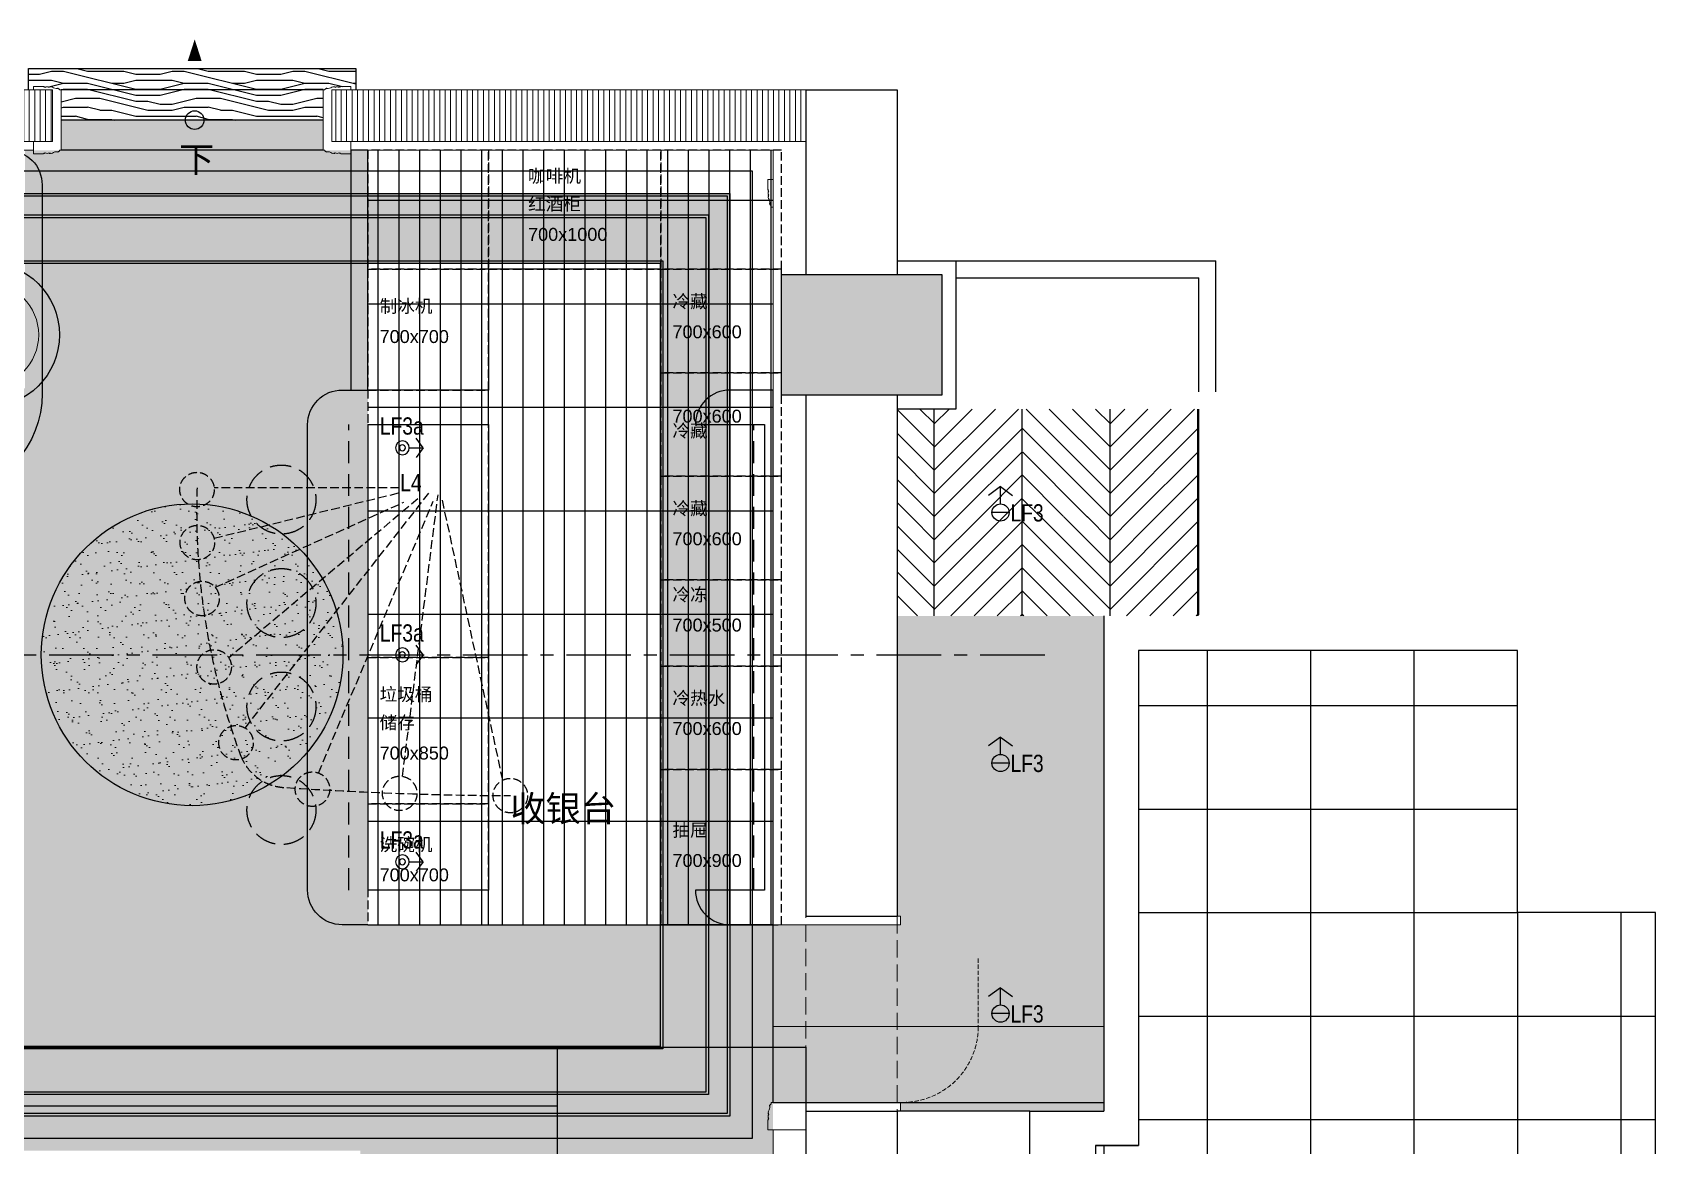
# Model space of a CAD drawing. Header units: millimetres. Extents: x 6321 to 120763, y -355 to 15211.
# Drawn here: x 20624 to 30040, y 7459 to 13912 of the extents above; entities that cross this region are included whole.
import ezdxf

# ---------------------------------------------------------------- set-up
doc = ezdxf.new("R2010")
doc.units = ezdxf.units.MM
for name, pattern in [('ACAD_ISO02W100', [15, 12, -3]), ('CENTER', [2, 1.25, -0.25, 0.25, -0.25]), ('DASH', [0.35, 0.25, -0.1]), ('DASHED', [19.05, 12.7, -6.35]), ('HIDDEN2', [0.1875, 0.125, -0.0625])]:
    doc.linetypes.add(name, pattern=pattern)
for name, color, linetype in [('0-LIGHT-RC', 1, 'Continuous'), ('0-LIGHT-TXT', 90, 'Continuous'), ('0-建-楼梯', 1, 'Continuous'), ('A-LOL061W1', 252, 'Continuous'), ('A-stairs', 2, 'Continuous'), ('D-BASE-INTWALL', 1, 'Continuous'), ('D-BASE-WALL', 4, 'Continuous'), ('FURN', 1, 'Continuous'), ('I-FC', 2, 'Continuous'), ('I-FC-HATCH', 8, 'Continuous'), ('I-GRID', 252, 'CENTER'), ('I-PL-FURN', 1, 'DASH'), ('I-PL-IDS-MILL', 40, 'Continuous'), ('I-PL-LIGHT', 1, 'HIDDEN2'), ('I-RCP', 2, 'Continuous'), ('I-RCP-COVER', 10, 'Continuous'), ('I-stairs', 2, 'Continuous'), ('ID-TEXT-HEADING-3', 3, 'Continuous'), ('L-ELEV-MARK', 253, 'Continuous')]:
    doc.layers.add(name, color=color, linetype=linetype)
for name, color, linetype, lineweight in [('_ACM-A-HACH', 251, 'Continuous', 9), ('_ACM-A-WALL-HACH', 251, 'Continuous', 9), ('I-PL-WALL-FHINISH', 73, 'Continuous', 13), ('I-WALL', 6, 'Continuous', 13)]:
    doc.layers.add(name, color=color, linetype=linetype, lineweight=lineweight)
doc.styles.add('Arial', font='ARIALUNI.ttf')
doc.styles.add('I-CEILING$0$ar', font='arial.ttf', dxfattribs={"width": 0.8})
doc.styles.add('I-CEILING$0$I-CEILING$0$ar', font='arial.ttf', dxfattribs={"width": 0.8})
pattern_1 = [(90, (-40989.794, -59060.632), (-31.75, 0), [])]
pattern_2 = [(45.200644, (-40479.794, -55298.984), (38760.000017, 38961.583594), [189.564, -159043.793]), (44.941387, (-40479.794, -55433.494), (136679.9998876, 136365.542449), [380.842, -319526.584]), (45.027546, (-40479.794, -55568.004), (42839.9999958, 42857.7419636), [570.404, -478569.291]), (134.799355, (-40479.794, -55298.984), (-38759.99961, 38961.584), [189.564, -159043.793]), (135.058612, (-40479.794, -55433.494), (-136679.9984596, 136365.5438806), [380.842, -319526.584]), (134.972453, (-40479.794, -55568.004), (-42839.9996218, 42857.7423374), [570.404, -478569.291]), (134.799355, (-39459.794, -55298.984), (-38759.99961, 38961.584), [189.564, -159043.793]), (135.058612, (-39459.794, -55433.494), (-136679.9984596, 136365.5438806), [380.842, -319526.584]), (134.972453, (-39459.794, -55568.004), (-42839.9996218, 42857.7423374), [570.404, -478569.291]), (45.200644, (-39459.794, -55298.984), (38760.000017, 38961.583594), [189.564, -159043.793]), (44.941387, (-39459.794, -55433.494), (136679.9998876, 136365.542449), [380.842, -319526.584]), (45.027546, (-39459.794, -55568.004), (42839.9999958, 42857.7419636), [570.404, -478569.291]), (90, (-40989.8, -59060.6), (-2040, 1e-13), []), (135.04739, (-40882.937, -59060.63), (-46919.999863, 46753.900425), [150.994, -126683.954]), (134.909326, (-40749.365, -59060.632), (-81599.998658, 81819.326883), [340.557, -285727.087]), (135.055426, (-40613.365, -59060.632), (-89759.999261, 89611.641967), [531.836, -446210.537]), (134.98814, (-40479.8, -59060.63), (-38759.99991, 38961.58363), [721.4, -59876.058]), (134.98814, (-40479.8, -58926.12), (-38759.99991, 38961.58363), [721.4, -59876.058]), (134.98814, (-40479.8, -58791.61), (-38759.99991, 38961.58363), [721.4, -59876.058]), (134.98814, (-40479.8, -58657.1), (-38759.99991, 38961.58363), [721.4, -59876.058]), (134.98814, (-40479.8, -58522.59), (-38759.99991, 38961.58363), [721.4, -59876.058]), (134.98814, (-40479.8, -58388.08), (-38759.99991, 38961.58363), [721.4, -59876.058]), (134.98814, (-40479.8, -58253.57), (-38759.99991, 38961.58363), [721.4, -59876.058]), (134.98814, (-40479.8, -58119.06), (-4080, 3896.15837), [721.4, -59876.058]), (134.98814, (-40479.8, -57984.55), (-38759.99991, 38961.58363), [721.4, -59876.058]), (134.98814, (-40479.8, -57850.04), (-38759.99991, 38961.58363), [721.4, -59876.058]), (134.98814, (-40479.8, -57715.53), (-4080, 3896.15837), [721.4, -59876.06]), (134.98814, (-40479.8, -57581.02), (-38759.99991, 38961.58363), [721.4, -59876.06]), (134.98814, (-40479.8, -57446.51), (-38759.99991, 38961.58363), [721.4, -59876.06]), (134.98814, (-40479.8, -57312), (-38759.99991, 38961.58363), [721.4, -59876.06]), (135.249761, (-40479.794, -57177.488), (-161159.9990822, 159742.4935341), [718.125, -602507.151]), (134.98814, (-40479.8, -57047.62), (-4080, 3896.15837), [721.4, -59876.06]), (134.98814, (-40479.8, -56913.1), (-4080, 3896.15837), [721.4, -59876.06]), (134.98814, (-40479.8, -56778.6), (-38759.99991, 38961.58363), [721.4, -59876.06]), (134.98814, (-40479.8, -56644.09), (-38759.99991, 38961.58363), [721.4, -59876.06]), (134.98814, (-40479.8, -56509.58), (-38759.99991, 38961.58363), [721.4, -59876.06]), (134.98814, (-40479.8, -56375.07), (-4080, 3896.15837), [721.4, -59876.06]), (134.98814, (-40479.8, -56240.56), (-4080, 3896.15837), [721.4, -59876.06]), (134.98814, (-40479.8, -56106.04), (-4080, 3896.15837), [721.4, -59876.06]), (134.98814, (-40479.8, -55971.53), (-4080, 3896.15837), [721.4, -59876.06]), (134.98814, (-40479.8, -55837.02), (-4080, 3896.15837), [721.4, -59876.06]), (134.98814, (-40479.8, -55702.51), (-38759.99991, 38961.58363), [721.4, -59876.06]), (44.95261, (-39056.65, -59060.63), (42840.00006, 42857.741943), [150.994, -126683.954]), (45.090673, (-39190.222, -59060.632), (81599.999943, 81819.325601), [340.557, -285727.087]), (44.944574, (-39326.222, -59060.632), (89759.9994172, 89611.6418105), [531.836, -446210.537]), (90, (-38949.8, -59060.6), (-2040, 1e-13), []), (135.04739, (-39862.937, -59060.63), (-42839.99991, 42857.742092), [150.994, -126683.954]), (134.909326, (-39729.365, -59060.632), (-81599.998658, 81819.326883), [340.557, -285727.087]), (135.055426, (-39593.365, -59060.632), (-89759.999261, 89611.641967), [531.836, -446210.537]), (44.95261, (-40076.65, -59060.63), (46920.000026, 46753.90026), [150.994, -126683.954]), (45.090673, (-40210.222, -59060.632), (81599.999943, 81819.325601), [340.557, -285727.087]), (44.944574, (-40346.222, -59060.632), (89759.9994172, 89611.6418105), [531.836, -446210.537]), (45.01186, (-39459.8, -59060.63), (38759.99998, 38961.58356), [721.4, -59876.058]), (45.01186, (-39459.8, -58926.12), (38759.99998, 38961.58356), [721.4, -59876.058]), (45.01186, (-39459.8, -58791.61), (38759.99998, 38961.58356), [721.4, -59876.058]), (45.01186, (-39459.8, -58657.1), (38759.99998, 38961.58356), [721.4, -59876.06]), (45.01186, (-39459.8, -58522.59), (38759.99998, 38961.58356), [721.4, -59876.06]), (45.01186, (-39459.8, -58388.08), (38759.99998, 38961.58356), [721.4, -59876.06]), (45.01186, (-39459.8, -58253.57), (38759.99998, 38961.58356), [721.4, -59876.06]), (45.01186, (-39459.8, -58119.06), (38759.99998, 38961.58356), [721.4, -59876.06]), (45.01186, (-39459.8, -57984.55), (38759.99998, 38961.58356), [721.4, -59876.06]), (45.01186, (-39459.8, -57850.04), (38759.99998, 38961.58356), [721.4, -59876.06]), (45.01186, (-39459.8, -57715.53), (38759.99998, 38961.58356), [721.4, -59876.06]), (45.01186, (-39459.8, -57581.02), (38759.99998, 38961.58356), [721.4, -59876.06]), (45.01186, (-39459.8, -57446.51), (38759.99998, 38961.58356), [721.4, -59876.06]), (45.01186, (-39459.8, -57312), (38759.99998, 38961.58356), [721.4, -59876.06]), (44.750239, (-39459.794, -57177.488), (267240.0000416, 264938.768539), [718.125, -602507.151]), (45.01186, (-39459.8, -57047.62), (38759.99998, 38961.58356), [721.4, -59876.06]), (45.01186, (-39459.8, -56913.1), (38759.99998, 38961.58356), [721.4, -59876.06]), (45.01186, (-39459.8, -56778.6), (38759.99998, 38961.58356), [721.4, -59876.06]), (45.01186, (-39459.8, -56644.09), (38759.99998, 38961.58356), [721.4, -59876.06]), (45.01186, (-39459.8, -56509.58), (38759.99998, 38961.58356), [721.4, -59876.06]), (45.01186, (-39459.8, -56375.07), (38759.99998, 38961.58356), [721.4, -59876.06]), (45.01186, (-39459.8, -56240.56), (38759.99998, 38961.58356), [721.4, -59876.06]), (45.01186, (-39459.8, -56106.04), (38759.99998, 38961.58356), [721.4, -59876.06]), (45.01186, (-39459.8, -55971.53), (38759.99998, 38961.58356), [721.4, -59876.06]), (45.01186, (-39459.8, -55837.02), (38759.99998, 38961.58356), [721.4, -59876.06]), (45.01186, (-39459.8, -55702.51), (38759.99998, 38961.58356), [721.4, -59876.06]), (134.98814, (-39459.8, -59060.63), (-4080, 3896.15837), [721.4, -59876.058]), (134.98814, (-39459.8, -58926.12), (-38759.99991, 38961.58363), [721.4, -59876.058]), (134.98814, (-39459.8, -58791.61), (-4080, 3896.15837), [721.4, -59876.058]), (134.98814, (-39459.8, -58657.1), (-38759.99991, 38961.58363), [721.4, -59876.06]), (134.98814, (-39459.8, -58522.59), (-38759.99991, 38961.58363), [721.4, -59876.06]), (134.98814, (-39459.8, -58388.08), (-4080, 3896.15837), [721.4, -59876.06]), (134.98814, (-39459.8, -58253.57), (-4080, 3896.15837), [721.4, -59876.06]), (134.98814, (-39459.8, -58119.06), (-4080, 3896.15837), [721.4, -59876.06]), (134.98814, (-39459.8, -57984.55), (-4080, 3896.15837), [721.4, -59876.06]), (134.98814, (-39459.8, -57850.04), (-38759.99991, 38961.58363), [721.4, -59876.06]), (134.98814, (-39459.8, -57715.53), (-4080, 3896.15837), [721.4, -59876.06]), (134.98814, (-39459.8, -57581.02), (-38759.99991, 38961.58363), [721.4, -59876.06]), (134.98814, (-39459.8, -57446.51), (-4080, 3896.15837), [721.4, -59876.06]), (134.98814, (-39459.8, -57312), (-4080, 3896.15837), [721.4, -59876.06]), (135.249761, (-39459.794, -57177.488), (-161159.9990822, 159742.4935341), [718.125, -602507.151]), (134.98814, (-39459.8, -57047.62), (-4080, 3896.15837), [721.4, -59876.06]), (134.98814, (-39459.8, -56913.1), (-4080, 3896.15837), [721.4, -59876.06]), (134.98814, (-39459.8, -56778.6), (-38759.99991, 38961.58363), [721.4, -59876.06]), (134.98814, (-39459.8, -56644.09), (-38759.99991, 38961.58363), [721.4, -59876.06]), (134.98814, (-39459.8, -56509.58), (-38759.99991, 38961.58363), [721.4, -59876.06]), (134.98814, (-39459.8, -56375.07), (-4080, 3896.15837), [721.4, -59876.06]), (134.98814, (-39459.8, -56240.56), (-4080, 3896.15837), [721.4, -59876.06]), (134.98814, (-39459.8, -56106.04), (-4080, 3896.15837), [721.4, -59876.06]), (134.98814, (-39459.8, -55971.53), (-4080, 3896.15837), [721.4, -59876.06]), (45.01186, (-40479.8, -59060.63), (4080, 3896.15836), [721.4, -59876.058]), (45.01186, (-40479.8, -58926.12), (38759.99998, 38961.58356), [721.4, -59876.058]), (45.01186, (-40479.8, -58791.61), (4080, 3896.15836), [721.4, -59876.058]), (45.01186, (-40479.8, -58657.1), (38759.99998, 38961.58356), [721.4, -59876.058]), (45.01186, (-40479.8, -58522.59), (38759.99998, 38961.58356), [721.4, -59876.058]), (45.01186, (-40479.8, -58388.08), (38759.99998, 38961.58356), [721.4, -59876.058]), (45.01186, (-40479.8, -58253.57), (38759.99998, 38961.58356), [721.4, -59876.058]), (45.01186, (-40479.8, -58119.06), (4080, 3896.15836), [721.4, -59876.058]), (45.01186, (-40479.8, -57984.55), (38759.99998, 38961.58356), [721.4, -59876.058]), (45.01186, (-40479.8, -57850.04), (38759.99998, 38961.58356), [721.4, -59876.058]), (45.01186, (-40479.8, -57715.53), (4080, 3896.15836), [721.4, -59876.06]), (45.01186, (-40479.8, -57581.02), (38759.99998, 38961.58356), [721.4, -59876.06]), (45.01186, (-40479.8, -57446.51), (38759.99998, 38961.58356), [721.4, -59876.06]), (45.01186, (-40479.8, -57312), (38759.99998, 38961.58356), [721.4, -59876.06]), (44.750239, (-40479.794, -57177.488), (161159.9999187, 159742.4926903), [718.125, -602507.151]), (45.01186, (-40479.8, -57047.62), (4080, 3896.15836), [721.4, -59876.06]), (45.01186, (-40479.8, -56913.1), (4080, 3896.15836), [721.4, -59876.06]), (45.01186, (-40479.8, -56778.6), (38759.99998, 38961.58356), [721.4, -59876.06]), (45.01186, (-40479.8, -56644.09), (38759.99998, 38961.58356), [721.4, -59876.06]), (45.01186, (-40479.8, -56509.58), (38759.99998, 38961.58356), [721.4, -59876.06]), (45.01186, (-40479.8, -56375.07), (4080, 3896.15836), [721.4, -59876.06]), (45.01186, (-40479.8, -56240.56), (4080, 3896.15836), [721.4, -59876.06]), (45.01186, (-40479.8, -56106.04), (4080, 3896.15836), [721.4, -59876.06]), (45.01186, (-40479.8, -55971.53), (4080, 3896.15836), [721.4, -59876.06]), (45.01186, (-40479.8, -55837.02), (4080, 3896.15836), [721.4, -59876.06]), (45.01186, (-40479.8, -55702.51), (38759.99998, 38961.58356), [721.4, -59876.06]), (134.98814, (-39459.8, -55837.02), (-4080, 3896.15837), [721.4, -59876.06]), (134.98814, (-39459.8, -55702.51), (-38759.99991, 38961.58363), [721.4, -59876.06]), (90, (-40479.8, -59060.6), (-2040, 1e-13), []), (90, (-39459.8, -59060.6), (-2040, 1e-13), []), (90, (-39969.8, -59060.6), (-2040, 1e-13), [])]

# ---------------------------------------------------------------- blocks, each defined once
blk = doc.blocks.new('K_09291619781205185865')
at = {"layer": 'I-PL-IDS-MILL', "color": 8}
for p, q in [((-3510.6, 760), (-3823.3, 760)), ((3369.4, 760), (3682.2, 760)), ((-3510.6, 730), (-3846.9, 730)), ((3369.4, 730), (3705.8, 730))]:
    blk.add_line(p, q, dxfattribs=at)
at = {"layer": 'I-PL-IDS-MILL'}
for p, q in [((-3510.6, 790), (-3805.2, 790)), ((3369.4, 790), (3664.1, 790)), ((-3510.6, 700), (-3877.9, 700)), ((3369.4, 700), (3736.8, 700))]:
    blk.add_line(p, q, dxfattribs=at)
for points in [[(-3222.8, 470.3, -0.902706), (-4390.6, 590), (-4390.6, 1800, -0.414214), (-4190.6, 2000)], [(4049.4, 2000, -0.414214), (4249.4, 1800), (4249.4, 590, -0.902706), (3081.7, 470.3)], [(-3247.2, 520.3), (-2970.6, 520.3, 0.414214), (-2870.6, 620.3), (-2870.6, 1030, -0.414214), (-2640.6, 1260), (2499.4, 1260, -0.414214), (2729.4, 1030), (2729.4, 620.3, 0.414214), (2829.4, 520.3), (3106.1, 520.3)]]:
    blk.add_lwpolyline(points, format="xyb", dxfattribs=at)
blk.add_lwpolyline([(-1990.6, 2000.1), (1849.4, 2000.1)], dxfattribs=at)
blk.add_lwpolyline([(2869.4, 1900), (-3010.6, 1900, 0.414214), (-3510.6, 1400), (-3510.6, 650, 0.554397), (-3222.8, 470.3), (-3262.3, 551.1, -0.554397), (-3420.6, 650), (-3420.6, 1400, -0.414214), (-3010.6, 1810), (2869.4, 1810, -0.414214), (3279.4, 1400), (3279.4, 650, -0.554397), (3121.2, 551.1), (3081.7, 470.3, 0.554397), (3369.4, 650), (3369.4, 1400, 0.414214)], format="xyb", close=True, dxfattribs=at)
at = {"layer": 'I-PL-IDS-MILL', "color": 8}
blk.add_lwpolyline([(3243.6, 531.3), (3259.5, 505.8, 0.258654), (3339.4, 650), (3339.4, 1400, 0.414214), (2869.4, 1870), (-3010.6, 1870, 0.414214), (-3480.6, 1400), (-3480.6, 650, 0.258654), (-3400.6, 505.8), (-3384.7, 531.3, -0.258654), (-3450.6, 650), (-3450.6, 1400, -0.414214), (-3010.6, 1840), (2869.4, 1840, -0.414214), (3309.4, 1400), (3309.4, 650, -0.258654)], format="xyb", close=True, dxfattribs=at)
for points in [[(-1520.6, 1210), (-1520.6, 1810)], [(1379.4, 1210), (1379.4, 1810)]]:
    blk.add_lwpolyline(points, dxfattribs=at)
blk.add_lwpolyline([(-3222.8, 470.3), (-2970.6, 470.3, 0.414214), (-2820.6, 620.3), (-2820.6, 1030, -0.414214), (-2640.6, 1210), (2499.4, 1210, -0.414214), (2679.4, 1030), (2679.4, 620.3, 0.414214), (2829.4, 470.3), (3081.7, 470.3)], format="xyb", dxfattribs=at)
blk = doc.blocks.new('*U17')
at = {"layer": 'I-PL-WALL-FHINISH'}
blk.add_lwpolyline([(0, 0), (2190, 0)], dxfattribs=at)
for points in [[(205, -1), (200, -1), (200, 0), (205, 0)], [(1985, -1), (1990, -1), (1990, 0), (1985, 0)]]:
    blk.add_lwpolyline(points, close=True, dxfattribs=at)
for points in [[(400, 0), (400, -8, -0.320816), (402.7, -10.6), (403.3, -10.6, 0.466827), (414.7, -10.6), (415.3, -10.6, -0.468154), (422.7, -5.5), (423.3, -4.8, 0.645582), (426.7, -4.6), (427.3, -4.6, -0.415157), (430, -3.3), (430, 0)], [(1790, 0), (1790, -8, 0.320816), (1787.3, -10.6), (1786.7, -10.6, -0.466827), (1775.3, -10.6), (1774.7, -10.6, 0.468154), (1767.3, -5.5), (1766.7, -4.8, -0.645582), (1763.3, -4.6), (1762.7, -4.6, 0.415157), (1760, -3.3), (1760, 0)]]:
    blk.add_lwpolyline(points, format="xyb", close=True, dxfattribs=at)
blk = doc.blocks.new('K_09291619781205193186')
at = {"layer": '0-LIGHT-RC'}
for p, q in [((0, 150), (-69.1, 98.8)), ((0, 50), (0, 150)), ((0, 150), (69.1, 98.8)), ((50, 0), (-50, 0))]:
    blk.add_line(p, q, dxfattribs=at)
blk.add_circle((0, 0), 50, dxfattribs=at)
at = {"layer": '0-LIGHT-TXT', "style": 'I-CEILING$0$ar', "width": 0.8}
blk.add_text('LF3', height=100, dxfattribs=at).set_placement((57.6, -52))
blk = doc.blocks.new('3g43r')
at = {"layer": '0-LIGHT-RC'}
for p, q in [((52418.5, 64872.2), (52363.2, 64831.2)), ((52418.5, 64792.2), (52418.5, 64872.2)), ((52418.5, 64872.2), (52473.9, 64831.2))]:
    blk.add_line(p, q, dxfattribs=at)
for radius in [40, 17.3]:
    blk.add_circle((52418.5, 64752.2), radius, dxfattribs=at)
blk = doc.blocks.new('A$Ca317809d')
at = {"xscale": -1, "rotation": 270}
for p in [(-65252.2, -49653.5), (-65252.2, -50853.5), (-65252.2, -52053.5)]:
    blk.add_blockref('3g43r', p, dxfattribs=at)
at = {"layer": '0-LIGHT-TXT', "style": 'I-CEILING$0$I-CEILING$0$ar', "width": 0.8}
for p in [(-631, 2841.5), (-631, 1641.5), (-631, 441.5)]:
    blk.add_text('LF3a', height=100, dxfattribs=at).set_placement(p)

msp = doc.modelspace()

# ---------------------------------------------------------------- hatches: boundary and pattern name
at = {"layer": '_ACM-A-HACH'}
h = msp.add_hatch(dxfattribs=at)
h.set_pattern_fill('AR-SAND', color=256, scale=2.5)
h.set_pattern_definition([(37.5, (-40989.79, -59060.63), (-4.00008, 122.35331), [0, -96.52, 0, -107.95, 0, -103.1875]), (7.5, (-40989.8, -59060.63), (112.38082, 179.20628), [0, -52.07, 0, -86.995, 0, -33.3375]), (327.5, (-41067.9, -59060.63), (197.74809, 0.3593), [0, -31.75, 0, -114.3, 0, -149.225]), (317.5, (-41067.9, -59060.63), (190.8891, 55.73233), [0, -15.875, 0, -74.93, 0, -85.725])])
h.paths.add_polyline_path([(8545.2, 12574.4), (24265.2, 12574.4), (24265.2, 8034.4), (8545.2, 8034.4)], flags=16)
h.paths.add_polyline_path([(8140.2, 12979.4), (24670.2, 12979.4), (24670.2, 7629.4), (8140.2, 7629.4)])
h = msp.add_hatch(dxfattribs=at)
h.set_pattern_fill('AR-SAND', color=256, scale=2.5)
h.set_pattern_definition([(37.5, (-39939.79, -59060.63), (-4.00008, 122.35331), [0, -96.52, 0, -107.95, 0, -103.1875]), (7.5, (-39939.8, -59060.63), (112.38082, 179.20628), [0, -52.07, 0, -86.995, 0, -33.3375]), (327.5, (-40017.9, -59060.63), (197.74809, 0.3593), [0, -31.75, 0, -114.3, 0, -149.225]), (317.5, (-40017.9, -59060.63), (190.8891, 55.73233), [0, -15.875, 0, -74.93, 0, -85.725])])
edge = h.paths.add_edge_path()
edge.add_arc((21550.2, 10304.4), 875, 0, 360)
at = {"layer": '_ACM-A-WALL-HACH'}
h = msp.add_hatch(dxfattribs=at)
h.set_pattern_fill('ANSI31', color=256, scale=10, angle=45)
h.set_pattern_definition(pattern_1)
h.paths.add_polyline_path([(18330.2, 13579.4), (20740.2, 13579.4), (20740.2, 13279.4), (18330.2, 13279.4)])
h = msp.add_hatch(dxfattribs=at)
h.set_pattern_fill('ANSI31', color=256, scale=10, angle=45)
h.set_pattern_definition(pattern_1)
h.paths.add_polyline_path([(25110.2, 13279.4), (22360.2, 13279.4), (22360.2, 13579.4), (25110.2, 13579.4)])
at = {"layer": 'A-LOL061W1'}
msp.add_hatch(color=256, dxfattribs=at).paths.add_polyline_path([(25640.2, 11809.4), (25900.2, 11809.4), (25900.2, 12509.4), (25640.2, 12509.4), (25110.2, 12509.4), (24970.2, 12509.4), (24970.2, 11809.4), (25110.2, 11809.4)])
at = {"layer": 'I-FC-HATCH'}
h = msp.add_hatch(dxfattribs=at)
h.set_pattern_fill('木纹', color=256, scale=34.3137, pattern_type=2)
h.set_pattern_definition([(0, (-50526.4, 32850.85), (0, 699.9995), [140, -210, 70, -279.9998]), (0, (-50036.4, 32868.35), (0, 699.9995), [140, -559.9996]), (0, (-50106.4, 32903.35), (0, 699.9995), [70, -629.9995]), (0, (-50491.4, 32920.85), (0, 699.9995), [35, -489.9996, 35, -140]), (0, (-50246.4, 32955.85), (0, 699.9995), [140, -210, 35, -314.9998]), (0, (-50421.4, 32973.35), (0, 699.9995), [105, -594.9996]), (0, (-50246.4, 32990.85), (0, 699.9995), [210, -489.9996]), (0, (-50456.4, 33008.35), (0, 699.9995), [140, -559.9996]), (0, (-50176.4, 33025.85), (0, 699.9995), [350, -350]), (0, (-50386.4, 33060.85), (0, 699.9995), [70, -210, 140, -279.9998]), (0, (-49896.4, 33078.35), (0, 699.9995), [140, -559.9996]), (0, (-50036.4, 33095.85), (0, 699.9995), [70, -629.9995]), (0, (-50176.4, 33113.35), (0, 699.9995), [70, -629.9995]), (0, (-50526.4, 33130.85), (0, 699.9995), [140, -559.9996]), (0, (-50176.4, 33148.35), (0, 699.9995), [140, -559.9996]), (0, (-50176.4, 33183.35), (0, 699.9995), [140, -140, 140, -279.9998]), (0, (-50316.4, 33218.35), (0, 699.9995), [70, -349.9997, 140, -140]), (0, (-50176.4, 33235.85), (0, 699.9995), [210, -489.9996]), (0, (-50176.4, 33270.85), (0, 699.9995), [140, -559.9996]), (0, (-50456.4, 33288.35), (0, 699.9995), [210, -279.9998, 70, -140]), (0, (-50456.4, 33323.35), (0, 699.9995), [350, -350]), (0, (-50036.4, 33340.85), (0, 699.9995), [70, -629.9995]), (0, (-50246.4, 33358.35), (0, 699.9995), [140, -559.9996]), (0, (-50386.4, 33375.85), (0, 699.9995), [70, -279.9998, 70, -279.9998]), (0, (-50456.4, 33393.35), (0, 699.9995), [70, -210, 140, -279.9998]), (0, (-50316.4, 33410.85), (0, 699.9995), [70, -349.9997, 70, -210]), (0, (-50176.4, 33428.35), (0, 699.9995), [210, -489.9996]), (0, (-50456.4, 33463.35), (0, 699.9995), [140, -559.9996]), (0, (-50106.4, 33480.85), (0, 699.9995), [70, -629.9995]), (0, (-49966.4, 33498.35), (0, 699.9995), [70, -629.9995]), (14.03624, (-50036.37, 32903.35), (699.99948, 2e-06), [72.1, -2814.072]), (14.03624, (-49966.37, 33060.85), (699.99948, 2e-06), [72.1, -2814.072]), (14.03624, (-50036.37, 33480.85), (699.99948, 2e-06), [72.1, -2814.072]), (14.03624, (-50246.37, 33218.35), (699.99948, 2e-06), [72.1, -2814.072]), (14.03624, (-50106.37, 33323.35), (699.99948, 2e-06), [72.1, -2814.072]), (14.03624, (-50036.37, 33270.85), (699.99948, 2e-06), [72.1, -2814.072]), (14.03624, (-50386.37, 33393.35), (699.99948, 2e-06), [72.1, -2814.072]), (14.03624, (-50106.37, 33358.35), (699.99948, 2e-06), [72.1, -2814.072]), (14.03624, (-49966.37, 33095.85), (699.99948, 2e-06), [144.2, -2741.972]), (14.03624, (-50036.37, 33148.35), (699.99948, 2e-06), [144.2, -2741.972]), (14.03624, (-50036.37, 33183.35), (699.99948, 2e-06), [144.2, -2741.972]), (165.96376, (-50246.37, 32955.85), (-699.9996, -0.00013), [72.1, -144.2, 72.1, -2597.772]), (165.96376, (-50386.37, 33060.85), (-699.99948, 3e-08), [72.1, -2814.072]), (165.96376, (-50386.37, 33375.85), (-699.99948, 3e-08), [144.2, -2741.972]), (194.03624, (-50036.37, 32868.35), (-699.99948, -2e-06), [72.1, -2814.072]), (345.96376, (-49896.37, 32868.35), (699.99948, -3e-08), [72.1, -2814.072]), (345.96376, (-50106.37, 33113.35), (699.99948, -3e-08), [72.1, -2814.072]), (345.96376, (-49966.37, 33235.85), (699.99948, -3e-08), [72.1, -2814.072]), (345.96376, (-50246.37, 33288.35), (699.99948, -3e-08), [72.1, -2814.072]), (345.96376, (-50316.37, 33375.85), (699.99948, -3e-08), [72.1, -2814.072]), (345.96376, (-50246.37, 33410.85), (699.99948, -3e-08), [72.1, -2814.072]), (345.96376, (-50246.37, 33288.35), (699.99948, -3e-08), [72.1, -2814.072]), (345.96376, (-50036.37, 33393.35), (699.99948, -3e-08), [288.4, -2597.772]), (345.96376, (-50456.37, 32920.85), (699.99948, -3e-08), [288.4, -2597.772]), (345.96376, (-50386.37, 32973.35), (699.99948, -3e-08), [288.4, -2597.772]), (345.96376, (-50316.37, 33008.35), (699.9996, 0.00013), [72.1, -144.2, 144.2, -2525.672]), (345.96376, (-50316.37, 33060.85), (699.9996, 0.00013), [144.2, -144.2, 144.2, -2453.572]), (345.96376, (-50386.37, 33130.85), (699.99948, -3e-08), [288.4, -2597.772]), (345.96376, (-50456.37, 33183.35), (699.99948, -3e-08), [288.4, -2597.772]), (345.96376, (-50456.37, 33218.35), (699.99948, -3e-08), [288.4, -2597.772]), (345.96376, (-49966.37, 33428.35), (699.99948, -3e-08), [72.1, -2814.072]), (345.96377, (-49896.37, 33498.35), (699.99948, 0.00013), [144.2, -2741.972]), (345.96377, (-50316.37, 33463.35), (699.99948, 0.00013), [144.2, -2741.972]), (345.96376, (-50386.37, 32850.85), (699.99948, 1e-05), [288.4, -2597.772]), (345.96376, (-49966.37, 33340.85), (699.99948, 1e-05), [216.3, -2669.872]), (345.96376, (-49896.37, 33288.35), (699.99948, 1e-05), [432.5997, -2453.572])])
h.paths.add_polyline_path([(22310.2, 13404.4), (20790.2, 13404.4), (20790.2, 13599.3), (20600.2, 13599.4), (20600.2, 13704.4), (22500.2, 13704.4), (22500.2, 13599.4), (22310.2, 13599.3)])
h = msp.add_hatch(dxfattribs=at)
h.set_pattern_fill('鱼骨拼', color=256, pattern_type=2)
h.set_pattern_definition(pattern_2)
h.paths.add_polyline_path([(22310.2, 13404.4), (20790.2, 13404.4), (20790.2, 13229.4), (20580.2, 13229.4), (20580.2, 11849.7), (19390.2, 11849.7), (19390.2, 12589.4), (13460.2, 12589.4), (13460.2, 11849.7), (12152.4, 11849.7), (12152.4, 13229.4), (11930.2, 13229.4), (11930.2, 13404.4), (10410.2, 13404.4), (10410.2, 13229.4), (7690.2, 13229.4), (7690.2, 12559.4), (7830.2, 12559.4), (7830.2, 11759.4), (7690.2, 11759.4), (7690.2, 7379.4), (10395.2, 7379.4), (10395.2, 7429.5), (12275.2, 7429.5), (12275.2, 7379.4), (14525.2, 7379.4), (14525.2, 7639.4), (18195.2, 7639.4), (18195.2, 7379.4), (20445.2, 7379.4), (20445.2, 7429.5), (22525.2, 7429.5), (22525.2, 7379.4), (24920.2, 7379.4), (24920.2, 7709.4), (25660.1, 7709.4), (25660.1, 7659.4), (26840.2, 7659.4), (26840.2, 10529.4), (25640.2, 10529.4), (25640.2, 8789.4), (25660.1, 8789.4), (25660.1, 8739.4), (24920.2, 8739.4), (24920.2, 8739.4), (22570.2, 8739.4), (22570.2, 13229.4), (22310.2, 13229.4)])
h = msp.add_hatch(dxfattribs=at)
h.set_pattern_fill('矩形600X120', color=256, angle=90, pattern_type=2)
h.set_pattern_definition([(90, (23710.21, 8739.37), (-120, 7e-15), []), (180, (23710.2, 8739.37), (-7e-14, -600), [])])
h.paths.add_polyline_path([(24920.2, 8739.4), (22570.2, 8739.4), (22570.2, 13229.4), (24920.2, 13229.4)])
h = msp.add_hatch(dxfattribs=at)
h.set_pattern_fill('鱼骨拼', color=256, pattern_type=2)
h.set_pattern_definition(pattern_2)
h.paths.add_polyline_path([(27390.2, 10529.4), (25640.2, 10529.4), (25640.2, 11729.4), (27390.2, 11729.4)])
h = msp.add_hatch(dxfattribs=at)
h.set_pattern_fill('_USER', color=256, scale=600, double=1, pattern_type=0)
h.set_pattern_definition([(0, (29240.2, 8809.37), (0, 600), []), (90, (29240.2, 8809.37), (-600, 4e-14), [])])
h.paths.add_polyline_path([(26790.2, 7329.4), (30040.2, 7329.4), (30040.2, 8809.4), (29240.2, 8809.4), (29240.2, 10329.4), (27040.2, 10329.4), (27040.2, 7459.4), (26790.2, 7459.4)])

# ---------------------------------------------------------------- linework, layer by layer
at = {"layer": '0-LIGHT-RC', "color": 250, "linetype": 'DASH', "ltscale": 200}
msp.add_lwpolyline([(21578.9, 11271.6, 0.09817), (21831.7, 9721.2, 0.313019), (22100.6, 9534.6, 0.015745), (23396.4, 9488, 0.301261)], format="xyb", dxfattribs=at)
at = {"layer": '0-LIGHT-RC', "color": 8, "linetype": 'DASH', "ltscale": 200}
for points in [[(22746.3, 11240.6), (21677.7, 10978.6)], [(22751.5, 11271.6), (21678.2, 11271.6)], [(22860.5, 11209.6), (21763.2, 10286.5)], [(21857.3, 9879.9), (22925, 11243.2)], [(22770.3, 9599.6), (22976.9, 11231.4)], [(23352.6, 9577.9), (22999.5, 11214.4)], [(21684.1, 10695.7), (22777.8, 11189)], [(22282.9, 9619), (22949.1, 11194.2)]]:
    msp.add_lwpolyline(points, dxfattribs=at)
at = {"layer": '0-LIGHT-RC', "linetype": 'DASH', "ltscale": 200}
for centre in [(21578.6, 11262.3), (21580.5, 10954.8), (21608, 10630.8), (21678.1, 10234.1), (21805.1, 9794.6), (22248.3, 9525.2), (22754.5, 9500.9), (23396.4, 9488)]:
    msp.add_circle(centre, 100, dxfattribs=at)
at = {"layer": '0-建-楼梯'}
msp.add_lwpolyline([(21565.2, 13404.4, 0, 0, 0), (21565.2, 13872.4, 0, 80, 0), (21565.2, 13747.7, 0, 0, 0)], format="xyseb", dxfattribs=at)
at = {"layer": '_ACM-A-HACH', "linetype": 'DASH', "ltscale": 100}
msp.add_lwpolyline([(26111.3, 8543), (26111.3, 8149.4, -0.414214), (25671.3, 7709.4, -2.414214)], format="xyb", dxfattribs=at)
at = {"layer": '_ACM-A-HACH'}
msp.add_lwpolyline([(26840.2, 8149.4), (24920.2, 8149.4)], dxfattribs=at)
at = {"layer": 'A-stairs'}
for points in [[(20600.2, 13579.4), (20600.2, 13704.4), (22500.2, 13704.4), (22500.2, 13579.4)], [(22310.2, 13404.4), (20790.2, 13404.4)]]:
    msp.add_lwpolyline(points, dxfattribs=at)
at = {"layer": 'D-BASE-INTWALL'}
msp.add_lwpolyline([(25640.2, 12589.4), (25980.2, 12589.4), (25980.2, 11729.4), (25640.2, 11729.4)], dxfattribs=at)
at = {"layer": 'D-BASE-WALL'}
for p, q in [((25110.2, 13579.4), (25110.2, 12509.4)), ((25110.2, 13579.4), (25640.2, 13579.4)), ((25640.2, 13579.4), (25640.2, 12509.4)), ((25110.2, 12509.4), (25640.2, 12509.4)), ((25110.2, 11809.4), (25110.2, 8789.4)), ((25640.2, 11809.4), (25110.2, 11809.4)), ((25640.2, 11809.4), (25640.2, 8789.4)), ((25110.2, 8789.4), (25640.2, 8789.4)), ((25110.2, 7659.4), (25640.2, 7659.4)), ((25110.2, 7659.4), (25110.2, 7329.4)), ((26410.2, 7659.4), (25640.2, 7659.4)), ((25640.2, 7659.4), (25640.2, 7329.4)), ((26410.2, 7329.4), (26410.2, 7659.4))]:
    msp.add_line(p, q, dxfattribs=at)
at = {"layer": 'D-BASE-WALL', "color": 2}
for p, q in [((25980.2, 12589.4), (27490.2, 12589.4)), ((27490.2, 11829.4), (27490.2, 12589.4)), ((25980.2, 12489.4), (27390.2, 12489.4)), ((27390.2, 11829.4), (27390.2, 12489.4)), ((26840.2, 10529.4), (26840.2, 7659.4)), ((27040.2, 10329.4), (27040.2, 7459.4)), ((26410.2, 7659.4), (26840.2, 7659.4)), ((26790.2, 7459.4), (27040.2, 7459.4))]:
    msp.add_line(p, q, dxfattribs=at)
at = {"layer": 'D-BASE-WALL'}
for points in [[(25110.2, 11809.4), (24970.2, 11809.4), (24970.2, 12509.4), (25110.2, 12509.4)], [(25640.2, 12509.4), (25900.2, 12509.4), (25900.2, 11809.4), (25640.2, 11809.4)]]:
    msp.add_lwpolyline(points, dxfattribs=at)
at = {"layer": 'I-FC'}
for points in [[(27390.2, 10535.6), (27390.2, 11729.4)], [(26790.2, 7329.4), (30040.2, 7329.4), (30040.2, 8809.4), (29240.2, 8809.4), (29240.2, 10329.4), (27040.2, 10329.4), (27040.2, 7459.4), (26790.2, 7459.4), (26790.2, 7329.4)], [(23270.2, 8739.4), (24470.2, 8739.4)]]:
    msp.add_lwpolyline(points, dxfattribs=at)
at = {"layer": 'I-GRID', "ltscale": 300}
msp.add_lwpolyline([(6321.3, 10304.4), (26529.1, 10304.4)], dxfattribs=at)
at = {"layer": 'I-PL-FURN', "ltscale": 500}
for centre in [(22068.4, 11204.4), (22068.4, 10604.4), (22068.4, 10004.4), (22068.4, 9404.4)]:
    msp.add_circle(centre, 200, dxfattribs=at)
at = {"layer": 'I-PL-IDS-MILL'}
msp.add_lwpolyline([(22470.2, 11839.4), (22570.2, 11839.4), (22570.2, 13229.4), (22470.2, 13229.4)], close=True, dxfattribs=at)
at = {"layer": 'I-PL-IDS-MILL', "color": 8, "linetype": 'DASH', "ltscale": 200}
for points in [[(22570.2, 12539.4), (23270.2, 12539.4), (23270.2, 13229.4), (22570.2, 13229.4)], [(23270.2, 12539.4), (24270.2, 12539.4), (24270.2, 13229.4), (23270.2, 13229.4)], [(24270.2, 12539.4), (24970.2, 12539.4), (24970.2, 13229.4), (24270.2, 13229.4)], [(22570.2, 11839.4), (23270.2, 11839.4), (23270.2, 12539.4), (22570.2, 12539.4)], [(24270.2, 11939.4), (24970.2, 11939.4), (24970.2, 12539.4), (24270.2, 12539.4)], [(24270.2, 11339.4), (24970.2, 11339.4), (24970.2, 11939.4), (24270.2, 11939.4)], [(22570.2, 10289.4), (23270.2, 10289.4), (23270.2, 11839.4), (22570.2, 11839.4)], [(24270.2, 10739.4), (24970.2, 10739.4), (24970.2, 11339.4), (24270.2, 11339.4)], [(24270.2, 10239.4), (24970.2, 10239.4), (24970.2, 10739.4), (24270.2, 10739.4)], [(22570.2, 9439.4), (23270.2, 9439.4), (23270.2, 10289.4), (22570.2, 10289.4)], [(24270.2, 9639.4), (24970.2, 9639.4), (24970.2, 10239.4), (24270.2, 10239.4)], [(24970.2, 8739.4), (24970.2, 9639.4), (24270.2, 9639.4), (24270.2, 8739.4)], [(22570.2, 8739.4), (23270.2, 8739.4), (23270.2, 9439.4), (22570.2, 9439.4)]]:
    msp.add_lwpolyline(points, close=True, dxfattribs=at)
at = {"layer": 'I-PL-IDS-MILL'}
for points in [[(24920.2, 8739.4), (24270.2, 8739.4), (24270.2, 12539.4), (23270.2, 12539.4), (23270.2, 11839.4)], [(22570.2, 11639.4), (23270.2, 11639.4), (23270.2, 11839.4), (22570.2, 11839.4)], [(22570.2, 11639.4), (22570.2, 8939.4)], [(23270.2, 11639.4), (23270.2, 8939.4)], [(22570.2, 8739.4), (23270.2, 8739.4), (23270.2, 8939.4), (22570.2, 8939.4)]]:
    msp.add_lwpolyline(points, dxfattribs=at)
for points in [[(22570.2, 8739.4), (22420.2, 8739.4, -0.414214), (22220.2, 8939.4), (22220.2, 11639.4, -0.414214), (22420.2, 11839.4), (22570.2, 11839.4)], [(24670.2, 8739.4), (24920.2, 8739.4), (24920.2, 11839.4), (24670.2, 11839.4, 0.414214), (24470.2, 11639.4), (24870.2, 11639.4), (24870.2, 8939.4), (24470.2, 8939.4, 0.414214), (24670.2, 8739.4)]]:
    msp.add_lwpolyline(points, format="xyb", dxfattribs=at)
at = {"layer": 'I-PL-LIGHT', "linetype": 'DASHED', "ltscale": 10}
for p, q in [((22458.9, 8939.4), (22458.9, 11639.4)), ((24808.9, 8939.4), (24808.9, 11639.4))]:
    msp.add_line(p, q, dxfattribs=at)
at = {"layer": 'I-PL-WALL-FHINISH'}
msp.add_line((24920.2, 13229.4), (22470.2, 13229.4), dxfattribs=at)
for points in [[(20630.2, 13279.4), (20630.2, 13209.4), (20687.2, 13209.4, -0.37825), (20692, 13212.4, 0.623496), (20696.8, 13214.4, 0.284819), (20720.6, 13214.4, 0.636149), (20727.7, 13212.4, 0.282378), (20740.1, 13212.8, -0.186128), (20768.3, 13221.4, 0.824383), (20774.2, 13222.4), (20776.6, 13222.4, -0.262247), (20780.2, 13225.5), (20780.2, 13229.5), (20790.2, 13229.5), (20790.2, 13579.3), (20780.2, 13579.3), (20780.2, 13583.3, -0.262247), (20776.6, 13586.3), (20774.2, 13586.3, 0.824383), (20768.3, 13587.3, -0.186128), (20740.1, 13595.9, 0.282378), (20727.7, 13596.4, 0.636149), (20720.6, 13594.3, 0.284819), (20696.8, 13594.3, 0.623496), (20692, 13596.4, -0.37825), (20687.2, 13599.4), (20630.2, 13599.4), (20630.2, 13579.4)], [(22470.2, 13279.4), (22470.2, 13209.4), (22413.2, 13209.4, 0.37825), (22408.4, 13212.4, -0.623496), (22403.7, 13214.4, -0.284819), (22379.8, 13214.4, -0.636149), (22372.7, 13212.4, -0.282378), (22360.4, 13212.8, 0.186128), (22332.1, 13221.4, -0.824383), (22326.2, 13222.4), (22323.8, 13222.4, 0.262247), (22320.2, 13225.5), (22320.2, 13229.5), (22310.2, 13229.5), (22310.2, 13579.3), (22320.2, 13579.3), (22320.2, 13583.3, 0.262247), (22323.8, 13586.3), (22326.2, 13586.3, -0.824383), (22332.1, 13587.3, 0.186128), (22360.4, 13595.9, -0.282378), (22372.7, 13596.4, -0.636149), (22379.8, 13594.3, -0.284819), (22403.7, 13594.3, -0.623496), (22408.4, 13596.4, 0.37825), (22413.2, 13599.4), (22470.2, 13599.4), (22470.2, 13579.4)], [(24920.2, 13059.4), (24890.2, 13059.4), (24890.2, 13002.4, -0.37825), (24893.2, 12997.6, 0.623496), (24895.2, 12992.8, 0.284819), (24895.2, 12969, 0.636149), (24893.2, 12961.8, 0.282378), (24893.7, 12949.5, -0.186128), (24902.3, 12921.3, 0.824383), (24903.3, 12915.3), (24903.3, 12912.9, -0.262247), (24906.3, 12909.4), (24910.3, 12909.4), (24910.3, 12899.4), (24920.2, 12899.4)], [(25110.2, 7549.4), (24890.2, 7549.4), (24890.2, 7606.4, 0.37825), (24893.2, 7611.1, -0.623496), (24895.2, 7615.9, -0.284819), (24895.2, 7639.8, -0.636149), (24893.2, 7646.9, -0.282378), (24893.7, 7659.2, 0.186128), (24902.3, 7687.4, -0.824383), (24903.3, 7693.4), (24903.3, 7695.8, 0.262247), (24906.3, 7699.4), (24910.3, 7699.4), (24910.3, 7709.4), (25660.1, 7709.4), (25660.1, 7659.4), (25640.2, 7659.4)]]:
    msp.add_lwpolyline(points, format="xyb", dxfattribs=at)
for points in [[(24920.2, 8739.4), (24920.2, 13229.4)], [(24920.2, 8739.4), (25660.1, 8739.4), (25660.1, 8789.4), (25640.2, 8789.4)], [(22295.2, 7379.4), (24920.2, 7379.4), (24920.2, 7549.4)]]:
    msp.add_lwpolyline(points, dxfattribs=at)
msp.add_circle((20360.2, 12159.4), 300, dxfattribs=at)
at = {"layer": 'I-RCP'}
for points in [[(22310.2, 13579.3), (20790.2, 13579.3)], [(22310.2, 13229.5), (20790.2, 13229.5)], [(24920.2, 7709.4), (24920.2, 8739.4)], [(24920.2, 7709.4), (24920.2, 8739.4)], [(24920.2, 7709.4), (26840.2, 7709.4)]]:
    msp.add_lwpolyline(points, dxfattribs=at)
msp.add_lwpolyline([(8010.2, 13109.4), (24800.2, 13109.4), (24800.2, 7499.4), (8010.2, 7499.4)], close=True, dxfattribs=at)
at = {"layer": 'I-RCP-COVER'}
for points in [[(8140.2, 12979.4), (24670.2, 12979.4), (24670.2, 7629.4), (8140.2, 7629.4)], [(8155.2, 12964.4), (24655.2, 12964.4), (24655.2, 7644.4), (8155.2, 7644.4)], [(8265.2, 12854.4), (24545.2, 12854.4), (24545.2, 7754.4), (8265.2, 7754.4)], [(8280.2, 12839.4), (24530.2, 12839.4), (24530.2, 7769.4), (8280.2, 7769.4)], [(8530.2, 12589.4), (24280.2, 12589.4), (24280.2, 8019.4), (8530.2, 8019.4)], [(8545.2, 12574.4), (24265.2, 12574.4), (24265.2, 8034.4), (8545.2, 8034.4)]]:
    msp.add_lwpolyline(points, close=True, dxfattribs=at)
for centre, radius in [((20360.2, 12159.4), 420), ((21550.2, 10304.4), 875)]:
    msp.add_circle(centre, radius, dxfattribs=at)
at = {"layer": 'I-stairs'}
for p, q in [((7640.2, 8029.4), (25110.2, 8029.4)), ((23670.2, 7329.4), (23670.2, 8029.4)), ((20535.2, 7689.4), (23670.2, 7689.4))]:
    msp.add_line(p, q, dxfattribs=at)
msp.add_lwpolyline([(25110.2, 8029.4), (25110.2, 7659.4)], dxfattribs=at)
at = {"layer": 'I-WALL'}
for points in [[(18330.2, 13579.4), (20740.2, 13579.4), (20740.2, 13279.4), (18330.2, 13279.4)], [(25110.2, 13279.4), (22360.2, 13279.4), (22360.2, 13579.4), (25110.2, 13579.4)]]:
    msp.add_lwpolyline(points, close=True, dxfattribs=at)
at = {"layer": 'I-WALL', "color": 8, "linetype": 'DASH', "ltscale": 400}
msp.add_lwpolyline([(25110.2, 8789.4), (25640.2, 8789.4), (25640.2, 7659.4), (25110.2, 7659.4)], close=True, dxfattribs=at)
at = {"layer": 'L-ELEV-MARK'}
msp.add_circle((21565.2, 13404.4), 53.9, dxfattribs=at)

# ---------------------------------------------------------------- block references
for name, p in [('A$Ca317809d', (23270.2, 8739.4)), ('K_09291619781205193186', (26240.2, 11129.4)), ('K_09291619781205193186', (26240.2, 9676.9)), ('K_09291619781205193186', (26240.2, 8224.4))]:
    msp.add_blockref(name, p)
at = {"layer": 'I-PL-IDS-MILL'}
msp.add_blockref('K_09291619781205185865', (16430.8, 11229.4), dxfattribs=at)
at = {"layer": 'I-PL-WALL-FHINISH', "xscale": -1}
msp.add_blockref('*U17', (20630.2, 13229.4), dxfattribs=at)

# ---------------------------------------------------------------- texts
at = {"layer": '0-LIGHT-TXT', "style": 'I-CEILING$0$ar', "width": 0.8}
msp.add_text('L4', height=100, dxfattribs=at).set_placement((22757.5, 11252.7))
at = {"layer": 'FURN', "linetype": 'ACAD_ISO02W100', "char_height": 75, "attachment_point": 1, "style": 'Arial'}
for s, insert in [('{\\fArial Unicode MS|b0|i0|c134|p34;咖啡机}', (23499.2, 13118.1)), ('{\\fArial Unicode MS|b0|i0|c134|p34;红酒柜}', (23499.2, 12955.7)), ('{\\fArial Unicode MS|b0|i0|c134|p34;700x1000}', (23499.2, 12779.3)), ('{\\fArial Unicode MS|b0|i0|c134|p34;制冰机}', (22637.9, 12363.4)), ('{\\fArial Unicode MS|b0|i0|c134|p34;冷藏}', (24336.9, 12390.8)), ('{\\fArial Unicode MS|b0|i0|c134|p34;700x700}', (22637.9, 12187)), ('{\\fArial Unicode MS|b0|i0|c134|p34;700x600}', (24336.9, 12214.4)), ('{\\fArial Unicode MS|b0|i0|c134|p34;700x600}', (24336.9, 11725.5)), ('{\\fArial Unicode MS|b0|i0|c134|p34;冷藏}', (24336.9, 11640.8)), ('{\\fArial Unicode MS|b0|i0|c134|p34;冷藏}', (24336.9, 11190.8)), ('{\\fArial Unicode MS|b0|i0|c134|p34;700x600}', (24336.9, 11014.4)), ('{\\fArial Unicode MS|b0|i0|c134|p34;冷冻}', (24336.9, 10690.8)), ('{\\fArial Unicode MS|b0|i0|c134|p34;700x500}', (24336.9, 10514.4)), ('{\\fArial Unicode MS|b0|i0|c134|p34;垃圾桶}', (22637.9, 10112.8)), ('{\\fArial Unicode MS|b0|i0|c134|p34;冷热水}', (24336.9, 10090.8)), ('{\\fArial Unicode MS|b0|i0|c134|p34;储存}', (22637.9, 9948.8)), ('{\\fArial Unicode MS|b0|i0|c134|p34;700x600}', (24336.9, 9914.4)), ('{\\fArial Unicode MS|b0|i0|c134|p34;700x850}', (22637.9, 9772.3)), ('{\\fArial Unicode MS|b0|i0|c134|p34;抽屉}', (24336.9, 9325.8)), ('{\\fArial Unicode MS|b0|i0|c134|p34;洗碗机}', (22637.9, 9242.4)), ('{\\fArial Unicode MS|b0|i0|c134|p34;700x900}', (24336.9, 9149.3)), ('{\\fArial Unicode MS|b0|i0|c134|p34;700x700}', (22637.9, 9066))]:
    msp.add_mtext_dynamic_manual_height_columns(s, width=151170.167, gutter_width=500, heights=[109.5], dxfattribs=dict(at, insert=insert))
at = {"layer": 'ID-TEXT-HEADING-3', "style": 'Arial'}
msp.add_text('下', height=150, dxfattribs=at).set_placement((21474, 13102))
at = {"layer": 'ID-TEXT-HEADING-3', "insert": (23396.4, 9488), "char_height": 150, "attachment_point": 1, "style": 'Arial'}
msp.add_mtext_dynamic_manual_height_columns('{\\fArial Unicode MS|b0|i0|c134|p34;收银台}', width=151170.167, gutter_width=500, heights=[109.5], dxfattribs=at)

doc.saveas('drawing.dxf')
